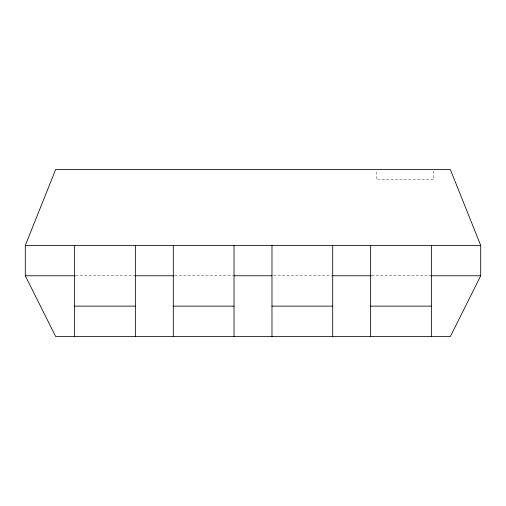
<?xml version="1.0" encoding="UTF-8"?>
<svg xmlns="http://www.w3.org/2000/svg" width="506" height="506" viewBox="0 0 506 506"><rect width="100%" height="100%" fill="white"/><g stroke="black" fill="none" stroke-linecap="round" stroke-linejoin="round"><path stroke-width="0.38" stroke-dasharray="2.53 1.9" d="M75.685 275.77L134.729 275.77M174.728 275.77L233.234 275.77M273.55 275.77L332.062 275.77M371.594 275.77L431.106 275.77M433.648 171.053L433.648 179.529L376.268 179.529L376.268 171.053"/><path stroke-width="0.76" d="M25.3 245.41L55.66 169.51L450.34 169.51L480.7 245.41L480.7 275.77L450.34 336.49L55.66 336.49L25.3 275.77L25.3 245.41L480.7 245.41M25.3 275.77L75.109 275.77M135.197 275.77L173.938 275.77M234.025 275.77L271.975 275.77M332.695 275.77L371.271 275.77M431.106 275.77L480.7 275.77M74.635 306.13L135.355 306.13M173.305 306.13L234.025 306.13M271.975 306.13L332.695 306.13M370.645 306.13L431.365 306.13M431.365 245.41L431.365 336.49M370.645 245.41L370.645 336.49M332.695 245.41L332.695 336.49M271.975 245.41L271.975 336.49M234.025 245.41L234.025 336.49M173.305 245.41L173.305 336.49M135.355 245.41L135.355 336.49M74.635 245.41L74.635 336.49"/></g></svg>
